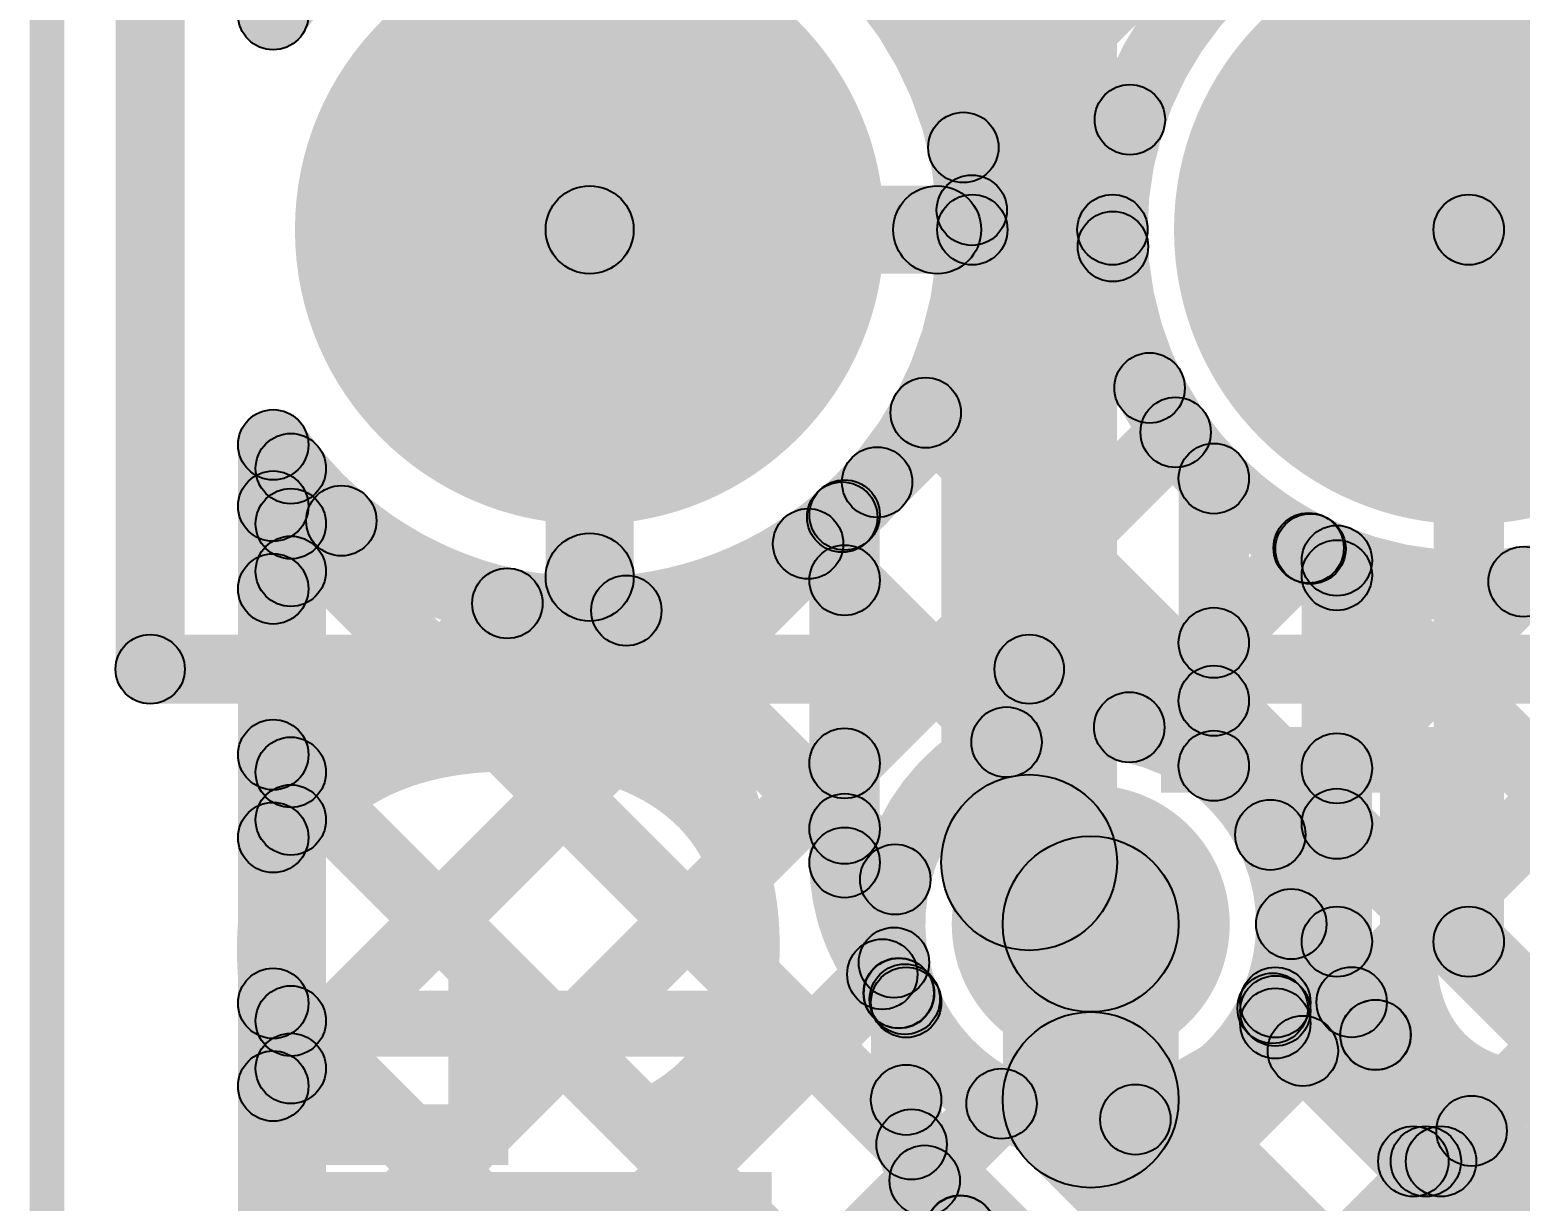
# Model space of a CAD drawing. Header units: millimetres. Extents: x 2.38 to 5.72, y -0.36 to 1.72.
# Drawn here: x 3.0793 to 3.2489, y 0.1495 to 0.2827 of the extents above; entities that cross this region are included whole.
import ezdxf

# ---------------------------------------------------------------- set-up
doc = ezdxf.new("R2010")
doc.units = ezdxf.units.MM
doc.header["$MEASUREMENT"] = 0
for name, color, linetype in [('BottomLayer', 5, 'Continuous'), ('BottomOverlay', 54, 'Continuous'), ('BottomSolder', 6, 'Continuous'), ('Mechanical2', 216, 'Continuous'), ('MultiLayer', 9, 'Continuous'), ('PadHoleLayer', 156, 'Continuous'), ('TopLayer', 1, 'Continuous'), ('TopOverlay', 2, 'Continuous'), ('TopSolder', 216, 'Continuous'), ('ViaHoleLayer', 16, 'Continuous')]:
    doc.layers.add(name, color=color, linetype=linetype)

# ---------------------------------------------------------------- blocks, each defined once
blk = doc.blocks.new('HDR1X3_B_15')
at = {"layer": 'BottomOverlay'}
for points in [[(0.25, 0.05394), (0.25, 0.04606), (-0.05, 0.04606), (-0.05, 0.05394)], [(0.25394, -0.05), (0.24606, -0.05), (0.24606, 0.05), (0.25394, 0.05)], [(0.25, -0.04606), (0.25, -0.05394), (-0.05, -0.05394), (-0.05, -0.04606)]]:
    blk.add_hatch(color=54, dxfattribs=at).paths.add_polyline_path(points)
h = blk.add_hatch(color=54, dxfattribs=at)
edge = h.paths.add_edge_path()
edge.add_arc((0.25, 0.05), 0.00394, 0, 360)
h = blk.add_hatch(color=54, dxfattribs=at)
edge = h.paths.add_edge_path()
edge.add_arc((0.25, 0.05), 0.00394, 0, 360)
h = blk.add_hatch(color=54, dxfattribs=at)
edge = h.paths.add_edge_path()
edge.add_arc((0.25, -0.05), 0.00394, 0, 360)
h = blk.add_hatch(color=54, dxfattribs=at)
edge = h.paths.add_edge_path()
edge.add_arc((0.25, -0.05), 0.00394, 0, 360)
for centre in [(0.25, 0.05), (0.25, 0.05), (0.25, -0.05), (0.25, -0.05)]:
    blk.add_circle(centre, 0.00394, dxfattribs=at)
blk = doc.blocks.new('HDR1X3_B_16')
at = {"layer": 'BottomLayer'}
blk.add_hatch(color=5, dxfattribs=at).paths.add_polyline_path([(-0.02953, 0.02953), (0.02953, 0.02953), (0.02953, -0.02953), (-0.02953, -0.02953)])
h = blk.add_hatch(color=5, dxfattribs=at)
edge = h.paths.add_edge_path()
edge.add_arc((0.1, 0), 0.02953, 0, 360)
h = blk.add_hatch(color=5, dxfattribs=at)
edge = h.paths.add_edge_path()
edge.add_arc((0.2, 0), 0.02953, 0, 360)
at = {"layer": 'BottomOverlay'}
h = blk.add_hatch(color=54, dxfattribs=at)
edge = h.paths.add_edge_path()
edge.add_arc((-0.05, 0.05), 0.00394, 0, 360)
h = blk.add_hatch(color=54, dxfattribs=at)
edge = h.paths.add_edge_path()
edge.add_arc((-0.05, 0.05), 0.00394, 0, 360)
for points in [[(0.25, 0.05394), (0.25, 0.04606), (-0.05, 0.04606), (-0.05, 0.05394)], [(-0.05394, 0.05), (-0.04606, 0.05), (-0.04606, -0.05), (-0.05394, -0.05)], [(0.24606, 0.05), (0.25394, 0.05), (0.25394, -0.05), (0.24606, -0.05)], [(0.25, -0.04606), (0.25, -0.05394), (-0.05, -0.05394), (-0.05, -0.04606)]]:
    blk.add_hatch(color=54, dxfattribs=at).paths.add_polyline_path(points)
h = blk.add_hatch(color=54, dxfattribs=at)
edge = h.paths.add_edge_path()
edge.add_arc((0.25, 0.05), 0.00394, 0, 360)
h = blk.add_hatch(color=54, dxfattribs=at)
edge = h.paths.add_edge_path()
edge.add_arc((0.25, 0.05), 0.00394, 0, 360)
h = blk.add_hatch(color=54, dxfattribs=at)
edge = h.paths.add_edge_path()
edge.add_arc((-0.05, -0.05), 0.00394, 0, 360)
h = blk.add_hatch(color=54, dxfattribs=at)
edge = h.paths.add_edge_path()
edge.add_arc((-0.05, -0.05), 0.00394, 0, 360)
h = blk.add_hatch(color=54, dxfattribs=at)
edge = h.paths.add_edge_path()
edge.add_arc((0.25, -0.05), 0.00394, 0, 360)
h = blk.add_hatch(color=54, dxfattribs=at)
edge = h.paths.add_edge_path()
edge.add_arc((0.25, -0.05), 0.00394, 0, 360)
at = {"layer": 'BottomSolder'}
blk.add_hatch(color=6, dxfattribs=at).paths.add_polyline_path([(-0.03353, 0.03353), (0.03353, 0.03353), (0.03353, -0.03353), (-0.03353, -0.03353)])
h = blk.add_hatch(color=6, dxfattribs=at)
edge = h.paths.add_edge_path()
edge.add_arc((0.1, 0), 0.03353, 0, 360)
h = blk.add_hatch(color=6, dxfattribs=at)
edge = h.paths.add_edge_path()
edge.add_arc((0.2, 0), 0.03353, 0, 360)
at = {"layer": 'MultiLayer'}
blk.add_hatch(color=9, dxfattribs=at).paths.add_polyline_path([(-0.02953, 0.02953), (0.02953, 0.02953), (0.02953, -0.02953), (-0.02953, -0.02953)])
h = blk.add_hatch(color=9, dxfattribs=at)
edge = h.paths.add_edge_path()
edge.add_arc((0.1, 0), 0.02953, 0, 360)
h = blk.add_hatch(color=9, dxfattribs=at)
edge = h.paths.add_edge_path()
edge.add_arc((0.2, 0), 0.02953, 0, 360)
at = {"layer": 'PadHoleLayer'}
h = blk.add_hatch(color=156, dxfattribs=at)
edge = h.paths.add_edge_path()
edge.add_arc((0, 0), 0.01772, 0, 360)
h = blk.add_hatch(color=156, dxfattribs=at)
edge = h.paths.add_edge_path()
edge.add_arc((0.1, 0), 0.01772, 0, 360)
h = blk.add_hatch(color=156, dxfattribs=at)
edge = h.paths.add_edge_path()
edge.add_arc((0.2, 0), 0.01772, 0, 360)
at = {"layer": 'TopLayer'}
blk.add_hatch(color=1, dxfattribs=at).paths.add_polyline_path([(-0.02953, 0.02953), (0.02953, 0.02953), (0.02953, -0.02953), (-0.02953, -0.02953)])
h = blk.add_hatch(color=1, dxfattribs=at)
edge = h.paths.add_edge_path()
edge.add_arc((0.1, 0), 0.02953, 0, 360)
h = blk.add_hatch(color=1, dxfattribs=at)
edge = h.paths.add_edge_path()
edge.add_arc((0.2, 0), 0.02953, 0, 360)
at = {"layer": 'TopSolder'}
blk.add_hatch(color=216, dxfattribs=at).paths.add_polyline_path([(-0.03353, 0.03353), (0.03353, 0.03353), (0.03353, -0.03353), (-0.03353, -0.03353)])
h = blk.add_hatch(color=216, dxfattribs=at)
edge = h.paths.add_edge_path()
edge.add_arc((0.1, 0), 0.03353, 0, 360)
h = blk.add_hatch(color=216, dxfattribs=at)
edge = h.paths.add_edge_path()
edge.add_arc((0.2, 0), 0.03353, 0, 360)
at = {"layer": 'BottomOverlay'}
for centre in [(-0.05, 0.05), (-0.05, 0.05), (0.25, 0.05), (0.25, 0.05), (-0.05, -0.05), (-0.05, -0.05), (0.25, -0.05), (0.25, -0.05)]:
    blk.add_circle(centre, 0.00394, dxfattribs=at)

msp = doc.modelspace()

# ---------------------------------------------------------------- hatches: boundary and pattern name
at = {"layer": 'BottomLayer'}
for points in [[(3.18834, 0.26653), (3.18268, 0.27219), (3.23732, 0.32683), (3.24297, 0.32117)], [(3.15269, 0.31863), (3.15835, 0.32428), (3.20728, 0.27535), (3.20163, 0.26969)], [(3.148, 0.26), (3.138, 0.26), (3.138, 0.29953), (3.148, 0.29953)], [(3.143, 0.255), (3.143, 0.265), (3.18253, 0.265), (3.18253, 0.255)], [(3.18364, 0.25939), (3.1893, 0.26505), (3.20952, 0.24483), (3.20386, 0.23917)], [(3.148, 0.22047), (3.138, 0.22047), (3.138, 0.26), (3.148, 0.26)], [(3.17853, 0.22844), (3.17287, 0.2341), (3.19969, 0.26092), (3.20535, 0.25526)], [(3.22696, 0.16374), (3.2213, 0.16939), (3.29964, 0.24773), (3.3053, 0.24208)], [(3.1784, 0.23635), (3.18405, 0.24201), (3.26923, 0.15683), (3.26358, 0.15117)], [(3.10983, 0.13146), (3.10417, 0.13711), (3.20684, 0.23978), (3.21249, 0.23412)], [(3.111, -0.026), (3.103, -0.026), (3.103, 0.23553), (3.111, 0.23553)], [(3.10417, 0.22572), (3.10983, 0.23138), (3.18245, 0.15876), (3.17679, 0.1531)], [(3.10983, 0.15974), (3.10417, 0.1654), (3.1689, 0.23013), (3.17456, 0.22447)], [(3.10983, 0.21631), (3.10417, 0.22197), (3.11192, 0.22972), (3.11758, 0.22406)], [(3.16503, 0.22144), (3.17068, 0.22709), (3.19325, 0.20453), (3.18759, 0.19887)], [(3.20721, 0.20056), (3.20156, 0.20621), (3.22196, 0.22662), (3.22762, 0.22096)], [(3.22217, 0.22086), (3.22783, 0.22652), (3.29752, 0.15683), (3.29186, 0.15117)], [(3.22326, 0.18832), (3.2176, 0.19398), (3.24641, 0.22278), (3.25207, 0.21713)], [(3.24268, 0.15117), (3.23702, 0.15683), (3.30249, 0.2223), (3.30815, 0.21664)], [(3.10983, 0.18803), (3.10417, 0.19368), (3.13081, 0.22032), (3.13647, 0.21466)], [(3.14434, 0.21384), (3.14999, 0.2195), (3.18059, 0.1889), (3.17493, 0.18325)], [(3.10417, 0.19744), (3.10983, 0.2031), (3.3361, -0.02317), (3.33044, -0.02883)], [(3.21, 0.161), (3.19, 0.161), (3.19, 0.181), (3.21, 0.181)], [(3.10983, 0.10317), (3.10417, 0.10883), (3.17479, 0.17944), (3.18044, 0.17379)], [(3.10417, 0.16916), (3.10983, 0.17481), (3.30781, -0.02317), (3.30216, -0.02883)], [(3.21817, 0.16829), (3.22383, 0.17395), (3.24095, 0.15683), (3.23529, 0.15117)], [(3.183, 0.161), (3.175, 0.161), (3.175, 0.17209), (3.183, 0.17209)], [(3.21817, 0.16687), (3.22383, 0.17253), (3.23953, 0.15683), (3.23387, 0.15117)], [(3.19293, 0.15393), (3.20707, 0.16807), (3.23507, 0.14007), (3.22093, 0.12593)], [(3.2367, 0.15), (3.2367, 0.158), (3.35479, 0.158), (3.35479, 0.15)], [(3.10983, 0.07489), (3.10417, 0.08055), (3.17828, 0.15466), (3.18394, 0.149)]]:
    msp.add_hatch(color=5, dxfattribs=at).paths.add_polyline_path(points)
h = msp.add_hatch(color=5, dxfattribs=at)
edge = h.paths.add_edge_path()
edge.add_arc((3.107, 0.28447), 0.004, 0, 360)
h = msp.add_hatch(color=5, dxfattribs=at)
edge = h.paths.add_edge_path()
edge.add_arc((3.107, 0.28447), 0.004, 0, 360)
h = msp.add_hatch(color=5, dxfattribs=at)
edge = h.paths.add_edge_path()
edge.add_arc((3.20445, 0.27252), 0.004, 0, 360)
h = msp.add_hatch(color=5, dxfattribs=at)
edge = h.paths.add_edge_path()
edge.add_arc((3.18551, 0.26936), 0.004, 0, 360)
h = msp.add_hatch(color=5, dxfattribs=at)
edge = h.paths.add_edge_path()
edge.add_arc((3.18647, 0.26222), 0.004, 0, 360)
h = msp.add_hatch(color=5, dxfattribs=at)
edge = h.paths.add_edge_path()
edge.add_arc((3.143, 0.26), 0.005, 0, 360)
h = msp.add_hatch(color=5, dxfattribs=at)
edge = h.paths.add_edge_path()
edge.add_arc((3.143, 0.26), 0.005, 0, 360)
h = msp.add_hatch(color=5, dxfattribs=at)
edge = h.paths.add_edge_path()
edge.add_arc((3.143, 0.26), 0.005, 0, 360)
h = msp.add_hatch(color=5, dxfattribs=at)
edge = h.paths.add_edge_path()
edge.add_arc((3.18253, 0.26), 0.005, 0, 360)
h = msp.add_hatch(color=5, dxfattribs=at)
edge = h.paths.add_edge_path()
edge.add_arc((3.18653, 0.26), 0.004, 0, 360)
h = msp.add_hatch(color=5, dxfattribs=at)
edge = h.paths.add_edge_path()
edge.add_arc((3.18653, 0.26), 0.004, 0, 360)
h = msp.add_hatch(color=5, dxfattribs=at)
edge = h.paths.add_edge_path()
edge.add_arc((3.20247, 0.26), 0.004, 0, 360)
h = msp.add_hatch(color=5, dxfattribs=at)
edge = h.paths.add_edge_path()
edge.add_arc((3.20252, 0.25809), 0.004, 0, 360)
h = msp.add_hatch(color=5, dxfattribs=at)
edge = h.paths.add_edge_path()
edge.add_arc((3.20669, 0.242), 0.004, 0, 360)
h = msp.add_hatch(color=5, dxfattribs=at)
edge = h.paths.add_edge_path()
edge.add_arc((3.18123, 0.23918), 0.004, 0, 360)
h = msp.add_hatch(color=5, dxfattribs=at)
edge = h.paths.add_edge_path()
edge.add_arc((3.20966, 0.23695), 0.004, 0, 360)
h = msp.add_hatch(color=5, dxfattribs=at)
edge = h.paths.add_edge_path()
edge.add_arc((3.107, 0.23553), 0.004, 0, 360)
h = msp.add_hatch(color=5, dxfattribs=at)
edge = h.paths.add_edge_path()
edge.add_arc((3.107, 0.23553), 0.004, 0, 360)
h = msp.add_hatch(color=5, dxfattribs=at)
edge = h.paths.add_edge_path()
edge.add_arc((3.1757, 0.23127), 0.004, 0, 360)
h = msp.add_hatch(color=5, dxfattribs=at)
edge = h.paths.add_edge_path()
edge.add_arc((3.107, 0.22855), 0.004, 0, 360)
h = msp.add_hatch(color=5, dxfattribs=at)
edge = h.paths.add_edge_path()
edge.add_arc((3.11475, 0.22689), 0.004, 0, 360)
h = msp.add_hatch(color=5, dxfattribs=at)
edge = h.paths.add_edge_path()
edge.add_arc((3.17173, 0.2273), 0.004, 0, 360)
h = msp.add_hatch(color=5, dxfattribs=at)
edge = h.paths.add_edge_path()
edge.add_arc((3.16785, 0.22427), 0.004, 0, 360)
h = msp.add_hatch(color=5, dxfattribs=at)
edge = h.paths.add_edge_path()
edge.add_arc((3.22479, 0.22379), 0.004, 0, 360)
h = msp.add_hatch(color=5, dxfattribs=at)
edge = h.paths.add_edge_path()
edge.add_arc((3.225, 0.22369), 0.004, 0, 360)
h = msp.add_hatch(color=5, dxfattribs=at)
edge = h.paths.add_edge_path()
edge.add_arc((3.143, 0.22047), 0.005, 0, 360)
h = msp.add_hatch(color=5, dxfattribs=at)
edge = h.paths.add_edge_path()
edge.add_arc((3.24924, 0.21996), 0.004, 0, 360)
h = msp.add_hatch(color=5, dxfattribs=at)
edge = h.paths.add_edge_path()
edge.add_arc((3.107, 0.21914), 0.004, 0, 360)
h = msp.add_hatch(color=5, dxfattribs=at)
edge = h.paths.add_edge_path()
edge.add_arc((3.13364, 0.21749), 0.004, 0, 360)
h = msp.add_hatch(color=5, dxfattribs=at)
edge = h.paths.add_edge_path()
edge.add_arc((3.14717, 0.21667), 0.004, 0, 360)
h = msp.add_hatch(color=5, dxfattribs=at)
edge = h.paths.add_edge_path()
edge.add_arc((3.20438, 0.20339), 0.004, 0, 360)
h = msp.add_hatch(color=5, dxfattribs=at)
edge = h.paths.add_edge_path()
edge.add_arc((3.19042, 0.2017), 0.004, 0, 360)
h = msp.add_hatch(color=5, dxfattribs=at)
edge = h.paths.add_edge_path()
edge.add_arc((3.107, 0.20027), 0.004, 0, 360)
h = msp.add_hatch(color=5, dxfattribs=at)
edge = h.paths.add_edge_path()
edge.add_arc((3.22043, 0.19115), 0.004, 0, 360)
h = msp.add_hatch(color=5, dxfattribs=at)
edge = h.paths.add_edge_path()
edge.add_arc((3.107, 0.19085), 0.004, 0, 360)
h = msp.add_hatch(color=5, dxfattribs=at)
edge = h.paths.add_edge_path()
edge.add_arc((3.2, 0.181), 0.01181, 0, 360)
h = msp.add_hatch(color=5, dxfattribs=at)
edge = h.paths.add_edge_path()
edge.add_arc((3.17776, 0.18608), 0.004, 0, 360)
h = msp.add_hatch(color=5, dxfattribs=at)
edge = h.paths.add_edge_path()
edge.add_arc((3.2, 0.181), 0.01, 0, 360)
h = msp.add_hatch(color=5, dxfattribs=at)
edge = h.paths.add_edge_path()
edge.add_arc((3.22281, 0.181), 0.004, 0, 360)
h = msp.add_hatch(color=5, dxfattribs=at)
edge = h.paths.add_edge_path()
edge.add_arc((3.22281, 0.181), 0.004, 0, 360)
h = msp.add_hatch(color=5, dxfattribs=at)
edge = h.paths.add_edge_path()
edge.add_arc((3.17761, 0.17662), 0.004, 0, 360)
h = msp.add_hatch(color=5, dxfattribs=at)
edge = h.paths.add_edge_path()
edge.add_arc((3.107, 0.17198), 0.004, 0, 360)
h = msp.add_hatch(color=5, dxfattribs=at)
edge = h.paths.add_edge_path()
edge.add_arc((3.179, 0.17209), 0.004, 0, 360)
h = msp.add_hatch(color=5, dxfattribs=at)
edge = h.paths.add_edge_path()
edge.add_arc((3.179, 0.17209), 0.004, 0, 360)
h = msp.add_hatch(color=5, dxfattribs=at)
edge = h.paths.add_edge_path()
edge.add_arc((3.221, 0.17209), 0.004, 0, 360)
h = msp.add_hatch(color=5, dxfattribs=at)
edge = h.paths.add_edge_path()
edge.add_arc((3.221, 0.17112), 0.004, 0, 360)
h = msp.add_hatch(color=5, dxfattribs=at)
edge = h.paths.add_edge_path()
edge.add_arc((3.221, 0.1697), 0.004, 0, 360)
h = msp.add_hatch(color=5, dxfattribs=at)
edge = h.paths.add_edge_path()
edge.add_arc((3.2, 0.161), 0.01, 0, 360)
h = msp.add_hatch(color=5, dxfattribs=at)
edge = h.paths.add_edge_path()
edge.add_arc((3.2, 0.161), 0.01, 0, 360)
h = msp.add_hatch(color=5, dxfattribs=at)
edge = h.paths.add_edge_path()
edge.add_arc((3.22413, 0.16657), 0.004, 0, 360)
h = msp.add_hatch(color=5, dxfattribs=at)
edge = h.paths.add_edge_path()
edge.add_arc((3.107, 0.16257), 0.004, 0, 360)
h = msp.add_hatch(color=5, dxfattribs=at)
edge = h.paths.add_edge_path()
edge.add_arc((3.179, 0.161), 0.004, 0, 360)
h = msp.add_hatch(color=5, dxfattribs=at)
edge = h.paths.add_edge_path()
edge.add_arc((3.179, 0.161), 0.004, 0, 360)
h = msp.add_hatch(color=5, dxfattribs=at)
edge = h.paths.add_edge_path()
edge.add_arc((3.179, 0.161), 0.004, 0, 360)
h = msp.add_hatch(color=5, dxfattribs=at)
edge = h.paths.add_edge_path()
edge.add_arc((3.17962, 0.15593), 0.004, 0, 360)
h = msp.add_hatch(color=5, dxfattribs=at)
edge = h.paths.add_edge_path()
edge.add_arc((3.2367, 0.154), 0.004, 0, 360)
h = msp.add_hatch(color=5, dxfattribs=at)
edge = h.paths.add_edge_path()
edge.add_arc((3.2367, 0.154), 0.004, 0, 360)
h = msp.add_hatch(color=5, dxfattribs=at)
edge = h.paths.add_edge_path()
edge.add_arc((3.23812, 0.154), 0.004, 0, 360)
h = msp.add_hatch(color=5, dxfattribs=at)
edge = h.paths.add_edge_path()
edge.add_arc((3.23985, 0.154), 0.004, 0, 360)
h = msp.add_hatch(color=5, dxfattribs=at)
edge = h.paths.add_edge_path()
edge.add_arc((3.18111, 0.15183), 0.004, 0, 360)
h = msp.add_hatch(color=5, dxfattribs=at)
edge = h.paths.add_edge_path()
edge.add_arc((3.18515, 0.14615), 0.004, 0, 360)
h = msp.add_hatch(color=5, dxfattribs=at)
edge = h.paths.add_edge_path()
edge.add_arc((3.18519, 0.14612), 0.004, 0, 360)
h = msp.add_hatch(color=5, dxfattribs=at)
edge = h.paths.add_edge_path()
edge.add_arc((3.18519, 0.14612), 0.004, 0, 360)
at = {"layer": 'BottomSolder'}
h = msp.add_hatch(color=6, dxfattribs=at)
edge = h.paths.add_edge_path()
edge.add_arc((3.2, 0.181), 0.01581, 0, 360)
at = {"layer": 'Mechanical2'}
msp.add_hatch(color=216, dxfattribs=at).paths.add_polyline_path([(3.08325, -0.03603), (3.07931, -0.03603), (3.07931, 0.47578), (3.08325, 0.47578)])
at = {"layer": 'TopLayer'}
for points in [[(3.203, 0.188), (3.183, 0.188), (3.183, 0.449), (3.203, 0.449)], [(3.148, 0.26), (3.138, 0.26), (3.138, 0.29953), (3.148, 0.29953)], [(3.148, 0.22047), (3.138, 0.22047), (3.138, 0.26), (3.148, 0.26)], [(3.247, 0.179), (3.239, 0.179), (3.239, 0.26), (3.247, 0.26)], [(3.113, -0.026), (3.105, -0.026), (3.105, 0.23282), (3.113, 0.23282)], [(3.218, 0.19901), (3.21, 0.19901), (3.21, 0.23169), (3.218, 0.23169)], [(3.11183, 0.16174), (3.10617, 0.1674), (3.1689, 0.23013), (3.17456, 0.22447)], [(3.11183, 0.21831), (3.10617, 0.22397), (3.11192, 0.22972), (3.11758, 0.22406)], [(3.10617, 0.22372), (3.11183, 0.22938), (3.36438, -0.02317), (3.35872, -0.02883)], [(3.176, 0.188), (3.168, 0.188), (3.168, 0.22754), (3.176, 0.22754)], [(3.16503, 0.22144), (3.17068, 0.22709), (3.17483, 0.22295), (3.16917, 0.21729)], [(3.21683, 0.21017), (3.21117, 0.21583), (3.22196, 0.22662), (3.22762, 0.22096)], [(3.22217, 0.22086), (3.22783, 0.22652), (3.23083, 0.22352), (3.22517, 0.21786)], [(3.232, 0.179), (3.224, 0.179), (3.224, 0.22235), (3.232, 0.22235)], [(3.11183, 0.19003), (3.10617, 0.19568), (3.13081, 0.22032), (3.13647, 0.21466)], [(3.14434, 0.21384), (3.14999, 0.2195), (3.17483, 0.19467), (3.16917, 0.18901)], [(3.21117, 0.20358), (3.21683, 0.20923), (3.23083, 0.19523), (3.22517, 0.18958)], [(3.11183, 0.13346), (3.10617, 0.13911), (3.16917, 0.20211), (3.17483, 0.19646)], [(3.10617, 0.19544), (3.11183, 0.2011), (3.3361, -0.02317), (3.33044, -0.02883)], [(3.22326, 0.18832), (3.2176, 0.19398), (3.22517, 0.20155), (3.23083, 0.19589)], [(3.18593, 0.18093), (3.20007, 0.19507), (3.20707, 0.18807), (3.19293, 0.17393)], [(3.24017, 0.17617), (3.24583, 0.18183), (3.26783, 0.15983), (3.26217, 0.15417)], [(3.11183, 0.10517), (3.10617, 0.11083), (3.17346, 0.17812), (3.17911, 0.17246)], [(3.11183, 0.0486), (3.10617, 0.05426), (3.22685, 0.17494), (3.2325, 0.16928)], [(3.21787, 0.16859), (3.22353, 0.17425), (3.42095, -0.02317), (3.41529, -0.02883)], [(3.10617, 0.16716), (3.11183, 0.17281), (3.30781, -0.02317), (3.30216, -0.02883)], [(3.22957, 0.16556), (3.23523, 0.17122), (3.25722, 0.14923), (3.25156, 0.14357)], [(3.11183, 0.07689), (3.10617, 0.08255), (3.18702, 0.1634), (3.19268, 0.15774)], [(3.20225, 0.15593), (3.2079, 0.16159), (3.39267, -0.02317), (3.38701, -0.02883)], [(3.11183, 0.02032), (3.10617, 0.02598), (3.24049, 0.1603), (3.24615, 0.15464)]]:
    msp.add_hatch(color=1, dxfattribs=at).paths.add_polyline_path(points)
h = msp.add_hatch(color=1, dxfattribs=at)
edge = h.paths.add_edge_path()
edge.add_arc((3.143, 0.26), 0.005, 0, 360)
h = msp.add_hatch(color=1, dxfattribs=at)
edge = h.paths.add_edge_path()
edge.add_arc((3.143, 0.26), 0.005, 0, 360)
h = msp.add_hatch(color=1, dxfattribs=at)
edge = h.paths.add_edge_path()
edge.add_arc((3.243, 0.26), 0.004, 0, 360)
h = msp.add_hatch(color=1, dxfattribs=at)
edge = h.paths.add_edge_path()
edge.add_arc((3.109, 0.23282), 0.004, 0, 360)
h = msp.add_hatch(color=1, dxfattribs=at)
edge = h.paths.add_edge_path()
edge.add_arc((3.109, 0.23282), 0.004, 0, 360)
h = msp.add_hatch(color=1, dxfattribs=at)
edge = h.paths.add_edge_path()
edge.add_arc((3.214, 0.23169), 0.004, 0, 360)
h = msp.add_hatch(color=1, dxfattribs=at)
edge = h.paths.add_edge_path()
edge.add_arc((3.214, 0.23169), 0.004, 0, 360)
h = msp.add_hatch(color=1, dxfattribs=at)
edge = h.paths.add_edge_path()
edge.add_arc((3.11475, 0.22689), 0.004, 0, 360)
h = msp.add_hatch(color=1, dxfattribs=at)
edge = h.paths.add_edge_path()
edge.add_arc((3.17173, 0.2273), 0.004, 0, 360)
h = msp.add_hatch(color=1, dxfattribs=at)
edge = h.paths.add_edge_path()
edge.add_arc((3.172, 0.22754), 0.004, 0, 360)
h = msp.add_hatch(color=1, dxfattribs=at)
edge = h.paths.add_edge_path()
edge.add_arc((3.172, 0.22754), 0.004, 0, 360)
h = msp.add_hatch(color=1, dxfattribs=at)
edge = h.paths.add_edge_path()
edge.add_arc((3.109, 0.22655), 0.004, 0, 360)
h = msp.add_hatch(color=1, dxfattribs=at)
edge = h.paths.add_edge_path()
edge.add_arc((3.16785, 0.22427), 0.004, 0, 360)
h = msp.add_hatch(color=1, dxfattribs=at)
edge = h.paths.add_edge_path()
edge.add_arc((3.22479, 0.22379), 0.004, 0, 360)
h = msp.add_hatch(color=1, dxfattribs=at)
edge = h.paths.add_edge_path()
edge.add_arc((3.225, 0.22369), 0.004, 0, 360)
h = msp.add_hatch(color=1, dxfattribs=at)
edge = h.paths.add_edge_path()
edge.add_arc((3.228, 0.22235), 0.004, 0, 360)
h = msp.add_hatch(color=1, dxfattribs=at)
edge = h.paths.add_edge_path()
edge.add_arc((3.228, 0.22235), 0.004, 0, 360)
h = msp.add_hatch(color=1, dxfattribs=at)
edge = h.paths.add_edge_path()
edge.add_arc((3.109, 0.22114), 0.004, 0, 360)
h = msp.add_hatch(color=1, dxfattribs=at)
edge = h.paths.add_edge_path()
edge.add_arc((3.143, 0.22047), 0.005, 0, 360)
h = msp.add_hatch(color=1, dxfattribs=at)
edge = h.paths.add_edge_path()
edge.add_arc((3.172, 0.22012), 0.004, 0, 360)
h = msp.add_hatch(color=1, dxfattribs=at)
edge = h.paths.add_edge_path()
edge.add_arc((3.228, 0.22069), 0.004, 0, 360)
h = msp.add_hatch(color=1, dxfattribs=at)
edge = h.paths.add_edge_path()
edge.add_arc((3.13364, 0.21749), 0.004, 0, 360)
h = msp.add_hatch(color=1, dxfattribs=at)
edge = h.paths.add_edge_path()
edge.add_arc((3.14717, 0.21667), 0.004, 0, 360)
h = msp.add_hatch(color=1, dxfattribs=at)
edge = h.paths.add_edge_path()
edge.add_arc((3.214, 0.213), 0.004, 0, 360)
h = msp.add_hatch(color=1, dxfattribs=at)
edge = h.paths.add_edge_path()
edge.add_arc((3.214, 0.20641), 0.004, 0, 360)
h = msp.add_hatch(color=1, dxfattribs=at)
edge = h.paths.add_edge_path()
edge.add_arc((3.109, 0.19827), 0.004, 0, 360)
h = msp.add_hatch(color=1, dxfattribs=at)
edge = h.paths.add_edge_path()
edge.add_arc((3.172, 0.19929), 0.004, 0, 360)
h = msp.add_hatch(color=1, dxfattribs=at)
edge = h.paths.add_edge_path()
edge.add_arc((3.214, 0.19901), 0.004, 0, 360)
h = msp.add_hatch(color=1, dxfattribs=at)
edge = h.paths.add_edge_path()
edge.add_arc((3.214, 0.19901), 0.004, 0, 360)
h = msp.add_hatch(color=1, dxfattribs=at)
edge = h.paths.add_edge_path()
edge.add_arc((3.228, 0.19872), 0.004, 0, 360)
h = msp.add_hatch(color=1, dxfattribs=at)
edge = h.paths.add_edge_path()
edge.add_arc((3.109, 0.19285), 0.004, 0, 360)
h = msp.add_hatch(color=1, dxfattribs=at)
edge = h.paths.add_edge_path()
edge.add_arc((3.193, 0.188), 0.01, 0, 360)
h = msp.add_hatch(color=1, dxfattribs=at)
edge = h.paths.add_edge_path()
edge.add_arc((3.193, 0.188), 0.01, 0, 360)
h = msp.add_hatch(color=1, dxfattribs=at)
edge = h.paths.add_edge_path()
edge.add_arc((3.172, 0.19184), 0.004, 0, 360)
h = msp.add_hatch(color=1, dxfattribs=at)
edge = h.paths.add_edge_path()
edge.add_arc((3.22043, 0.19115), 0.004, 0, 360)
h = msp.add_hatch(color=1, dxfattribs=at)
edge = h.paths.add_edge_path()
edge.add_arc((3.228, 0.19241), 0.004, 0, 360)
h = msp.add_hatch(color=1, dxfattribs=at)
edge = h.paths.add_edge_path()
edge.add_arc((3.172, 0.188), 0.004, 0, 360)
h = msp.add_hatch(color=1, dxfattribs=at)
edge = h.paths.add_edge_path()
edge.add_arc((3.172, 0.188), 0.004, 0, 360)
h = msp.add_hatch(color=1, dxfattribs=at)
edge = h.paths.add_edge_path()
edge.add_arc((3.172, 0.188), 0.004, 0, 360)
h = msp.add_hatch(color=1, dxfattribs=at)
edge = h.paths.add_edge_path()
edge.add_arc((3.2, 0.181), 0.01181, 0, 360)
h = msp.add_hatch(color=1, dxfattribs=at)
edge = h.paths.add_edge_path()
edge.add_arc((3.2, 0.181), 0.01, 0, 360)
h = msp.add_hatch(color=1, dxfattribs=at)
edge = h.paths.add_edge_path()
edge.add_arc((3.22281, 0.181), 0.004, 0, 360)
h = msp.add_hatch(color=1, dxfattribs=at)
edge = h.paths.add_edge_path()
edge.add_arc((3.22281, 0.181), 0.004, 0, 360)
h = msp.add_hatch(color=1, dxfattribs=at)
edge = h.paths.add_edge_path()
edge.add_arc((3.228, 0.179), 0.004, 0, 360)
h = msp.add_hatch(color=1, dxfattribs=at)
edge = h.paths.add_edge_path()
edge.add_arc((3.228, 0.179), 0.004, 0, 360)
h = msp.add_hatch(color=1, dxfattribs=at)
edge = h.paths.add_edge_path()
edge.add_arc((3.228, 0.179), 0.004, 0, 360)
h = msp.add_hatch(color=1, dxfattribs=at)
edge = h.paths.add_edge_path()
edge.add_arc((3.243, 0.179), 0.004, 0, 360)
h = msp.add_hatch(color=1, dxfattribs=at)
edge = h.paths.add_edge_path()
edge.add_arc((3.243, 0.179), 0.004, 0, 360)
h = msp.add_hatch(color=1, dxfattribs=at)
edge = h.paths.add_edge_path()
edge.add_arc((3.17629, 0.17529), 0.004, 0, 360)
h = msp.add_hatch(color=1, dxfattribs=at)
edge = h.paths.add_edge_path()
edge.add_arc((3.17815, 0.17315), 0.004, 0, 360)
h = msp.add_hatch(color=1, dxfattribs=at)
edge = h.paths.add_edge_path()
edge.add_arc((3.17819, 0.17312), 0.004, 0, 360)
h = msp.add_hatch(color=1, dxfattribs=at)
edge = h.paths.add_edge_path()
edge.add_arc((3.17885, 0.17245), 0.004, 0, 360)
h = msp.add_hatch(color=1, dxfattribs=at)
edge = h.paths.add_edge_path()
edge.add_arc((3.2207, 0.17142), 0.004, 0, 360)
h = msp.add_hatch(color=1, dxfattribs=at)
edge = h.paths.add_edge_path()
edge.add_arc((3.22968, 0.17211), 0.004, 0, 360)
h = msp.add_hatch(color=1, dxfattribs=at)
edge = h.paths.add_edge_path()
edge.add_arc((3.109, 0.16998), 0.004, 0, 360)
h = msp.add_hatch(color=1, dxfattribs=at)
edge = h.paths.add_edge_path()
edge.add_arc((3.23239, 0.1684), 0.004, 0, 360)
h = msp.add_hatch(color=1, dxfattribs=at)
edge = h.paths.add_edge_path()
edge.add_arc((3.23239, 0.16839), 0.004, 0, 360)
h = msp.add_hatch(color=1, dxfattribs=at)
edge = h.paths.add_edge_path()
edge.add_arc((3.2324, 0.16839), 0.004, 0, 360)
h = msp.add_hatch(color=1, dxfattribs=at)
edge = h.paths.add_edge_path()
edge.add_arc((3.109, 0.16457), 0.004, 0, 360)
h = msp.add_hatch(color=1, dxfattribs=at)
edge = h.paths.add_edge_path()
edge.add_arc((3.18985, 0.16057), 0.004, 0, 360)
h = msp.add_hatch(color=1, dxfattribs=at)
edge = h.paths.add_edge_path()
edge.add_arc((3.20508, 0.15876), 0.004, 0, 360)
h = msp.add_hatch(color=1, dxfattribs=at)
edge = h.paths.add_edge_path()
edge.add_arc((3.24332, 0.15747), 0.004, 0, 360)
at = {"layer": 'TopSolder'}
h = msp.add_hatch(color=216, dxfattribs=at)
edge = h.paths.add_edge_path()
edge.add_arc((3.2, 0.181), 0.01581, 0, 360)
at = {"layer": 'ViaHoleLayer'}
h = msp.add_hatch(color=16, dxfattribs=at)
edge = h.paths.add_edge_path()
edge.add_arc((3.2, 0.181), 0.00591, 0, 360)

# ---------------------------------------------------------------- linework, layer by layer
at = {"layer": 'BottomLayer', "const_width": 0.008}
for points in [[(3.107, 0.28447, -0.738601), (3.18653, 0.26)], [(3.18653, 0.26, -0.738602), (3.107, 0.23553)], [(3.179, 0.17209, -1.223773), (3.22281, 0.181)], [(3.22281, 0.181, -0.100628), (3.221, 0.17209)], [(3.18515, 0.14615, -0.198912), (3.179, 0.161)], [(3.18519, 0.14612, -0.199534), (3.179, 0.161)]]:
    msp.add_lwpolyline(points, format="xyb", dxfattribs=at)
msp.add_lwpolyline([(3.28353, 0.26, 1), (3.20247, 0.26, 1)], format="xyb", close=True, dxfattribs=at)
at = {"layer": 'BottomLayer'}
for centre, radius in [((3.107, 0.28447), 0.004), ((3.107, 0.28447), 0.004), ((3.20445, 0.27252), 0.004), ((3.18551, 0.26936), 0.004), ((3.18647, 0.26222), 0.004), ((3.143, 0.26), 0.005), ((3.143, 0.26), 0.005), ((3.143, 0.26), 0.005), ((3.18253, 0.26), 0.005), ((3.18653, 0.26), 0.004), ((3.18653, 0.26), 0.004), ((3.20247, 0.26), 0.004), ((3.20252, 0.25809), 0.004), ((3.20669, 0.242), 0.004), ((3.18123, 0.23918), 0.004), ((3.20966, 0.23695), 0.004), ((3.107, 0.23553), 0.004), ((3.107, 0.23553), 0.004), ((3.1757, 0.23127), 0.004), ((3.107, 0.22855), 0.004), ((3.11475, 0.22689), 0.004), ((3.17173, 0.2273), 0.004), ((3.16785, 0.22427), 0.004), ((3.22479, 0.22379), 0.004), ((3.225, 0.22369), 0.004), ((3.143, 0.22047), 0.005), ((3.24924, 0.21996), 0.004), ((3.107, 0.21914), 0.004), ((3.13364, 0.21749), 0.004), ((3.14717, 0.21667), 0.004), ((3.20438, 0.20339), 0.004), ((3.19042, 0.2017), 0.004), ((3.107, 0.20027), 0.004), ((3.22043, 0.19115), 0.004), ((3.107, 0.19085), 0.004), ((3.17776, 0.18608), 0.004), ((3.2, 0.181), 0.01), ((3.22281, 0.181), 0.004), ((3.22281, 0.181), 0.004), ((3.17761, 0.17662), 0.004), ((3.107, 0.17198), 0.004), ((3.179, 0.17209), 0.004), ((3.179, 0.17209), 0.004), ((3.221, 0.17209), 0.004), ((3.221, 0.17112), 0.004), ((3.221, 0.1697), 0.004), ((3.2, 0.161), 0.01), ((3.2, 0.161), 0.01), ((3.22413, 0.16657), 0.004), ((3.107, 0.16257), 0.004), ((3.179, 0.161), 0.004), ((3.179, 0.161), 0.004), ((3.179, 0.161), 0.004), ((3.17962, 0.15593), 0.004), ((3.2367, 0.154), 0.004), ((3.2367, 0.154), 0.004), ((3.23812, 0.154), 0.004), ((3.23985, 0.154), 0.004), ((3.18111, 0.15183), 0.004), ((3.18515, 0.14615), 0.004), ((3.18519, 0.14612), 0.004), ((3.18519, 0.14612), 0.004)]:
    msp.add_circle(centre, radius, dxfattribs=at)
at = {"layer": 'TopLayer', "const_width": 0.008}
for points in [[(3.214, 0.28831, -0.443078), (3.274, 0.28611)], [(3.172, 0.22754, -0.430361), (3.109, 0.23282)], [(3.228, 0.22235, -0.104956), (3.214, 0.23169)], [(3.214, 0.19901, -0.23151), (3.22281, 0.181)], [(3.17815, 0.17315, -0.198912), (3.172, 0.188)], [(3.17819, 0.17312, -0.199534), (3.172, 0.188)], [(3.22281, 0.181, -0.824228), (3.17885, 0.17245)], [(3.23239, 0.1684, -0.198764), (3.228, 0.179)], [(3.23239, 0.16839, -0.198912), (3.228, 0.179)]]:
    msp.add_lwpolyline(points, format="xyb", dxfattribs=at)
at = {"layer": 'TopLayer'}
for centre, radius in [((3.143, 0.26), 0.005), ((3.143, 0.26), 0.005), ((3.243, 0.26), 0.004), ((3.109, 0.23282), 0.004), ((3.109, 0.23282), 0.004), ((3.214, 0.23169), 0.004), ((3.214, 0.23169), 0.004), ((3.11475, 0.22689), 0.004), ((3.17173, 0.2273), 0.004), ((3.172, 0.22754), 0.004), ((3.172, 0.22754), 0.004), ((3.109, 0.22655), 0.004), ((3.16785, 0.22427), 0.004), ((3.22479, 0.22379), 0.004), ((3.225, 0.22369), 0.004), ((3.228, 0.22235), 0.004), ((3.228, 0.22235), 0.004), ((3.109, 0.22114), 0.004), ((3.143, 0.22047), 0.005), ((3.172, 0.22012), 0.004), ((3.228, 0.22069), 0.004), ((3.13364, 0.21749), 0.004), ((3.14717, 0.21667), 0.004), ((3.214, 0.213), 0.004), ((3.214, 0.20641), 0.004), ((3.109, 0.19827), 0.004), ((3.172, 0.19929), 0.004), ((3.214, 0.19901), 0.004), ((3.214, 0.19901), 0.004), ((3.228, 0.19872), 0.004), ((3.109, 0.19285), 0.004), ((3.193, 0.188), 0.01), ((3.193, 0.188), 0.01), ((3.172, 0.19184), 0.004), ((3.22043, 0.19115), 0.004), ((3.228, 0.19241), 0.004), ((3.172, 0.188), 0.004), ((3.172, 0.188), 0.004), ((3.172, 0.188), 0.004), ((3.2, 0.181), 0.01), ((3.22281, 0.181), 0.004), ((3.22281, 0.181), 0.004), ((3.228, 0.179), 0.004), ((3.228, 0.179), 0.004), ((3.228, 0.179), 0.004), ((3.243, 0.179), 0.004), ((3.243, 0.179), 0.004), ((3.17629, 0.17529), 0.004), ((3.17815, 0.17315), 0.004), ((3.17819, 0.17312), 0.004), ((3.17885, 0.17245), 0.004), ((3.2207, 0.17142), 0.004), ((3.22968, 0.17211), 0.004), ((3.109, 0.16998), 0.004), ((3.23239, 0.1684), 0.004), ((3.23239, 0.16839), 0.004), ((3.2324, 0.16839), 0.004), ((3.109, 0.16457), 0.004), ((3.18985, 0.16057), 0.004), ((3.20508, 0.15876), 0.004), ((3.24332, 0.15747), 0.004)]:
    msp.add_circle(centre, radius, dxfattribs=at)

# ---------------------------------------------------------------- block references
for name, p, rotation in [('HDR1X3_B_15', (3.143, 0.46), 270), ('HDR1X3_B_16', (3.343, 0.26), 180)]:
    msp.add_blockref(name, p, dxfattribs=dict(rotation=rotation))

# ---------------------------------------------------------------- texts
at = {"layer": 'BottomOverlay', "text_generation_flag": 2}
msp.add_text('GND', height=0.06, rotation=270, dxfattribs=at).set_placement((3.10372, 0.039))
at = {"layer": 'TopOverlay'}
for s, p in [('GND', (3.10372, 0.21)), ('RX', (3.208, 0.21))]:
    msp.add_text(s, height=0.06, rotation=270, dxfattribs=at).set_placement(p)

doc.saveas('drawing.dxf')
